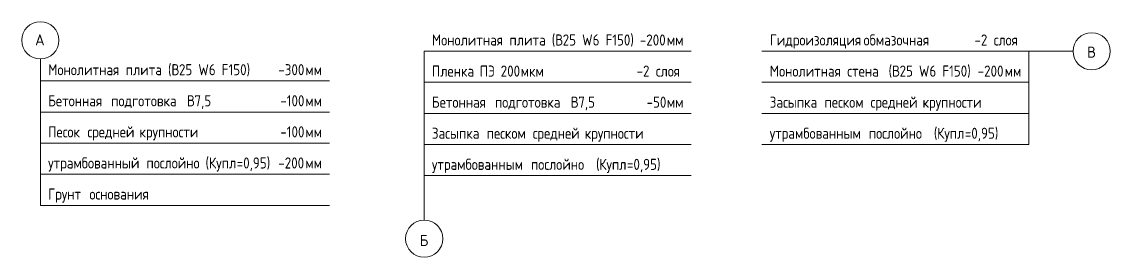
# Model space of a CAD drawing. Header units: millimetres. Extents: x 25978 to 116586, y -2270 to 13021.
# Drawn here: x 77194 to 89427, y 2338 to 4989 of the extents above; entities that cross this region are included whole.
import ezdxf

# ---------------------------------------------------------------- set-up
doc = ezdxf.new("R2010")
doc.units = ezdxf.units.MM
doc.layers.add('AA_Vinoska', color=7, linetype='Continuous', lineweight=9)
doc.styles.add('GOST Common_3', font='GOST_Common.ttf', dxfattribs={"height": 125})
doc.styles.add('ISOCPEUR_1', font='isocpeur.TTF', dxfattribs={"width": 0.85, "height": 125})

# ---------------------------------------------------------------- blocks, each defined once
blk = doc.blocks.new('010_Флажок - ФПм-3757473-Легенда 1')
at = {"layer": 'AA_Vinoska'}
for p, q in [((-3122, 4322), (-3122, 3972)), ((-3122, 4322), (128, 4322)), ((-3122, 3972), (128, 3972)), ((-3122, 3972), (-3122, 3622)), ((-3122, 3622), (-3122, 3272)), ((-3122, 3622), (128, 3622)), ((-3122, 3272), (-3122, 2922)), ((-3122, 3272), (128, 3272)), ((-3122, 2922), (128, 2922))]:
    blk.add_line(p, q, dxfattribs=at)
blk = doc.blocks.new('010_Флажок - ППм-3762070-Легенда 1')
at = {"layer": 'AA_Vinoska'}
for p, q in [((1191, 4657), (1191, 4307)), ((1191, 4657), (4191, 4657)), ((1191, 4307), (4191, 4307)), ((1191, 4307), (1191, 3957)), ((1191, 3957), (1191, 3607)), ((1191, 3957), (4191, 3957)), ((1191, 3607), (1191, 3257)), ((1191, 3607), (4191, 3607)), ((1191, 3257), (4191, 3257))]:
    blk.add_line(p, q, dxfattribs=at)
blk = doc.blocks.new('010_Флажок - СТм-3762274-Легенда 1')
at = {"layer": 'AA_Vinoska'}
for p, q in [((4988, 4657), (7988, 4657)), ((7988, 4307), (7988, 4657)), ((4988, 4307), (7988, 4307)), ((7988, 3957), (7988, 4307)), ((4988, 3957), (7988, 3957)), ((7988, 3607), (7988, 3957)), ((4988, 3607), (7988, 3607))]:
    blk.add_line(p, q, dxfattribs=at)
blk = doc.blocks.new('010_Флажок только номер _ТиповАннот_ - Узел В-3752540-Легенда 1')
at = {"layer": 'AA_Vinoska'}
blk.add_line((7984, 4657), (8484, 4657), dxfattribs=at)
blk.add_circle((8693, 4657), 209, dxfattribs=at)
blk = doc.blocks.new('010_Флажок только номер _ТиповАннот_ - Узел А 2-3752548-Легенда 1')
at = {"layer": 'AA_Vinoska'}
blk.add_line((-3122, 4321), (-3122, 4571), dxfattribs=at)
blk.add_circle((-3122, 4780), 209, dxfattribs=at)
blk = doc.blocks.new('010_Флажок только номер _ТиповАннот_ - Узел Б-3752551-Легенда 1')
at = {"layer": 'AA_Vinoska'}
blk.add_line((1192, 3256), (1192, 2756), dxfattribs=at)
blk.add_circle((1192, 2547), 209, dxfattribs=at)

msp = doc.modelspace()

# ---------------------------------------------------------------- block references
at = {"layer": 'AA_Vinoska'}
for name in ['010_Флажок - ППм-3762070-Легенда 1', '010_Флажок - СТм-3762274-Легенда 1', '010_Флажок - ФПм-3757473-Легенда 1']:
    msp.add_blockref(name, (80524.7504, 0), dxfattribs=at)

# ---------------------------------------------------------------- texts
at = {"layer": 'AA_Vinoska', "char_height": 125, "attachment_point": 1, "style": 'GOST Common_3'}
for s, insert, width in [('\\fGOST Common|b0|i0|c204|p34|;А', (77343.7167, 4848.1374), 136.286875), ('\\fGOST Common|b0|i0|c204|p34|;В', (89166.6148, 4709.4665), 124.261562), ('\\fGOST Common|b0|i0|c204|p34|;Б', (81666.5761, 2589.6016), 120.253125)]:
    msp.add_mtext(s, dxfattribs=dict(at, insert=insert, width=width))

# ---------------------------------------------------------------- next in the draw order: texts
at = {"layer": 'AA_Vinoska', "char_height": 125, "attachment_point": 1, "style": 'ISOCPEUR_1', "bg_fill": 3, "box_fill_scale": 1.25, "bg_fill_color": 256, "bg_fill_true_color": 13158600, "bg_fill_transparency": 0}
for s, insert, width in [('Монолитная', (81803.3182, 4846.2027), 977.858328), ('Гидроизоляция', (85600.2888, 4846.2027), 1199.3245), ('-2 ', (87900.606, 4846.2027), 262.352234), ('Монолитная', (77490.3094, 4511.7487), 977.858328), ('-300', (80077.1766, 4511.7487), 367.974562), ('Пленка', (81803.3182, 4496.2027), 572.404875), ('-2 ', (84103.6353, 4496.2027), 262.352234), ('Монолитная', (85600.2888, 4496.2027), 977.858328), ('Бетонная', (77490.3094, 4161.7487), 780.242359), ('-100', (80099.7016, 4161.7487), 340.717187), ('Бетонная', (81803.3182, 4146.2027), 780.242359), ('-50', (84215.8353, 4146.2027), 275.980922), ('Засыпка', (85600.2888, 4146.2027), 667.805687), ('Песок', (77490.3094, 3811.7487), 456.561031), ('-100', (80099.7016, 3811.7487), 340.717187), ('Засыпка', (81803.3182, 3796.2027), 667.805687), ('утрамбованным', (85600.2888, 3796.2027), 1270.875109), ('утрамбованный', (77490.3094, 3461.7487), 1260.653594), ('утрамбованным', (81803.3182, 3446.2027), 1270.875109), ('Грунт', (77490.3094, 3111.7487), 483.818406)]:
    msp.add_mtext(s, dxfattribs=dict(at, insert=insert, width=width))

# ---------------------------------------------------------------- next in the draw order: block references
at = {"layer": 'AA_Vinoska'}
for name in ['010_Флажок только номер _ТиповАннот_ - Узел А 2-3752548-Легенда 1', '010_Флажок только номер _ТиповАннот_ - Узел Б-3752551-Легенда 1']:
    msp.add_blockref(name, (80524.7504, 0), dxfattribs=at)

# ---------------------------------------------------------------- next in the draw order: texts
at = {"layer": 'AA_Vinoska', "char_height": 125, "attachment_point": 1, "style": 'ISOCPEUR_1', "bg_fill": 3, "box_fill_scale": 1.25, "bg_fill_color": 256, "bg_fill_true_color": 13158600, "bg_fill_transparency": 0}
for s, insert, width in [('\\fISOCPEUR|b0|i0|c204|p34|;\\W.85; ', (82610.132, 4846.2027), 78.364953), ('\\fISOCPEUR|b0|i0|c204|p34|;\\W.85; ', (86589.8305, 4846.2027), 78.364953), ('слоя', (88117.0682, 4846.2027), 354.345875), ('\\fISOCPEUR|b0|i0|c204|p34|;\\W.85; ', (78297.1232, 4511.7487), 78.364953), ('мм', (80380.7859, 4511.7487), 204.430312), ('\\fISOCPEUR|b0|i0|c204|p34|;\\W.85; ', (82275.5994, 4496.2027), 78.364953), ('слоя', (84320.0976, 4496.2027), 354.345875), ('\\fISOCPEUR|b0|i0|c204|p34|;\\W.85; ', (86407.1026, 4496.2027), 78.364953), ('\\fISOCPEUR|b0|i0|c204|p34|;\\W.85; ', (78134.0737, 4161.7487), 78.364953), ('мм', (80380.8214, 4161.7487), 204.430312), ('\\fISOCPEUR|b0|i0|c204|p34|;\\W.85; ', (82447.0825, 4146.2027), 78.364953), ('мм', (84443.5424, 4146.2027), 204.430312), ('\\fISOCPEUR|b0|i0|c204|p34|;\\W.85; ', (86151.2836, 4146.2027), 78.364953), ('\\fISOCPEUR|b0|i0|c204|p34|;\\W.85; ', (77867.0099, 3811.7487), 78.364953), ('мм', (80380.8214, 3811.7487), 204.430312), ('\\fISOCPEUR|b0|i0|c204|p34|;\\W.85; ', (82354.313, 3796.2027), 78.364953), ('\\fISOCPEUR|b0|i0|c204|p34|;\\W.85; ', (86648.8656, 3796.2027), 78.364953), ('\\fISOCPEUR|b0|i0|c204|p34|;\\W.85; ', (78530.4526, 3461.7487), 78.364953), ('\\fISOCPEUR|b0|i0|c204|p34|;\\W.85; ', (82851.895, 3446.2027), 78.364953), ('\\fISOCPEUR|b0|i0|c204|p34|;\\W.85; ', (77889.4995, 3111.7487), 78.364953)]:
    msp.add_mtext(s, dxfattribs=dict(at, insert=insert, width=width))

# ---------------------------------------------------------------- next in the draw order: texts
for s, insert, width in [('плита', (82674.7895, 4846.2027), 494.039922), ('обмазочная', (86654.488, 4846.2027), 943.786609), ('плита', (78361.7807, 4511.7487), 494.039922), ('ПЭ', (82340.257, 4496.2027), 204.430312), ('стена', (86471.7602, 4496.2027), 480.411234), ('подготовка', (78198.7313, 4161.7487), 954.008125), ('подготовка', (82511.74, 4146.2027), 954.008125), ('песком', (86215.9412, 4146.2027), 548.554672), ('средней', (77931.6675, 3811.7487), 630.326797), ('песком', (82418.9705, 3796.2027), 548.554672), ('послойно', (86713.5232, 3796.2027), 722.320437), ('послойно', (78595.1102, 3461.7487), 722.320438), ('послойно', (82916.5525, 3446.2027), 722.320437), ('основания', (77954.157, 3111.7487), 824.535594)]:
    msp.add_mtext(s, dxfattribs=dict(at, insert=insert, width=width))

# ---------------------------------------------------------------- next in the draw order: texts
for s, insert, width in [(' (', (83082.4132, 4846.2027), 129.472531), (' (', (78769.4044, 4511.7487), 129.472531), (' 200', (82508.9288, 4496.2027), 354.345875), (' (', (86868.1391, 4496.2027), 129.472531), ('\\fISOCPEUR|b0|i0|c204|p34|;\\W.85; ', (78985.8667, 4161.7487), 78.364953), ('\\fISOCPEUR|b0|i0|c204|p34|;\\W.85; ', (83298.8755, 4146.2027), 78.364953), ('\\fISOCPEUR|b0|i0|c204|p34|;\\W.85; ', (86668.544, 4146.2027), 78.364953), ('\\fISOCPEUR|b0|i0|c204|p34|;\\W.85; ', (78451.7391, 3811.7487), 78.364953), ('\\fISOCPEUR|b0|i0|c204|p34|;\\W.85; ', (82871.5734, 3796.2027), 78.364953), ('  (', (87309.4972, 3796.2027), 207.837484), (' (', (79191.0841, 3461.7487), 129.472531), ('  (', (83512.5265, 3446.2027), 207.837484)]:
    msp.add_mtext(s, dxfattribs=dict(at, insert=insert, width=width))

# ---------------------------------------------------------------- next in the draw order: texts
for s, insert, width in [('\\fISOCPEUR|b0|i0|c204|p34|;\\W.85;В', (83189.2387, 4846.2027), 102.215156), ('\\fISOCPEUR|b0|i0|c204|p34|;\\W.85;В', (78876.23, 4511.7487), 102.215156), ('мкм', (82801.2934, 4496.2027), 296.423953), ('\\fISOCPEUR|b0|i0|c204|p34|;\\W.85;В', (86974.9646, 4496.2027), 102.215156), ('\\fISOCPEUR|b0|i0|c204|p34|;\\W.85;В', (79050.5242, 4161.7487), 102.215156), ('\\fISOCPEUR|b0|i0|c204|p34|;\\W.85;В', (83363.533, 4146.2027), 102.215156), ('средней', (86733.2016, 4146.2027), 630.326797), ('крупности', (78516.3966, 3811.7487), 838.164281), ('средней', (82936.2309, 3796.2027), 630.326797), ('Купл', (87480.9802, 3796.2027), 378.196078), ('Купл', (79297.9096, 3461.7487), 378.196078), ('Купл', (83684.0096, 3446.2027), 378.196078)]:
    msp.add_mtext(s, dxfattribs=dict(at, insert=insert, width=width))

# ---------------------------------------------------------------- next in the draw order: texts
for s, insert, width in [('25 W6 F150)', (83273.5747, 4846.2027), 967.636812), ('25 W6 F150)', (78960.5659, 4511.7487), 967.636812), ('25 W6 F150)', (87059.3005, 4496.2027), 967.636812), ('7,5', (79134.8602, 4161.7487), 228.280516), ('7,5', (83447.8689, 4146.2027), 228.280516), ('\\fISOCPEUR|b0|i0|c204|p34|;\\W.85; ', (87253.2732, 4146.2027), 78.364953), ('\\fISOCPEUR|b0|i0|c204|p34|;\\W.85; ', (83456.3025, 3796.2027), 78.364953), ('=0,95)', (87793.0232, 3796.2027), 463.375375), ('=0,95)', (79609.9526, 3461.7487), 463.375375), ('=0,95)', (83996.0525, 3446.2027), 463.375375)]:
    msp.add_mtext(s, dxfattribs=dict(at, insert=insert, width=width))

# ---------------------------------------------------------------- next in the draw order: texts
for s, insert, width in [('-200', (84140.1853, 4846.2027), 367.974562), ('-200', (87937.156, 4496.2027), 367.974562), ('крупности', (87317.9307, 4146.2027), 838.164281), ('крупности', (83520.9601, 3796.2027), 838.164281), ('-200', (80077.1766, 3461.7487), 367.974562)]:
    msp.add_mtext(s, dxfattribs=dict(at, insert=insert, width=width))

# ---------------------------------------------------------------- next in the draw order: texts
at = {"layer": 'AA_Vinoska', "char_height": 125, "width": 204.430312, "attachment_point": 1, "style": 'ISOCPEUR_1', "bg_fill": 3, "box_fill_scale": 1.25, "bg_fill_color": 256, "bg_fill_true_color": 13158600, "bg_fill_transparency": 0}
for insert in [(84443.7947, 4846.2027), (88240.7654, 4496.2027), (80380.7859, 3461.7487)]:
    msp.add_mtext('мм', dxfattribs=dict(at, insert=insert))

# ---------------------------------------------------------------- next in the draw order: block references
at = {"layer": 'AA_Vinoska'}
msp.add_blockref('010_Флажок только номер _ТиповАннот_ - Узел В-3752540-Легенда 1', (80524.7504, 0), dxfattribs=at)

doc.saveas('drawing.dxf')
